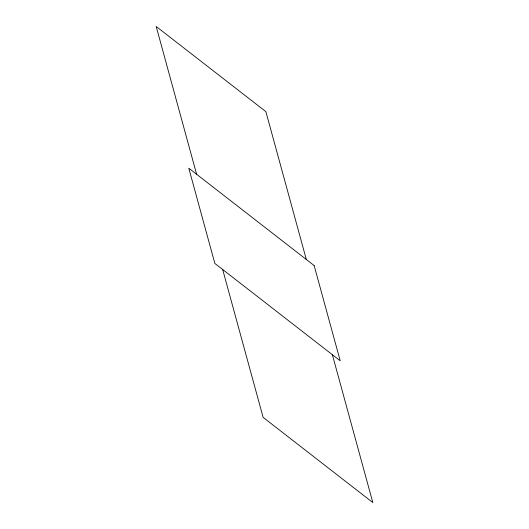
<?xml version="1.0" encoding="UTF-8"?>
<svg xmlns="http://www.w3.org/2000/svg" width="529" height="529" viewBox="0 0 529 529"><rect width="100%" height="100%" fill="white"/><g stroke="black" fill="none" stroke-linecap="round" stroke-linejoin="round"><path stroke-width="0.79" d="M306.324 259.481L265.882 111.652L156.181 26.45L196.623 174.279M332.377 354.721L372.819 502.55L263.118 417.348L222.676 269.519M314.16 265.565L188.787 168.196L214.84 263.435L340.213 360.804L314.16 265.565"/></g></svg>
